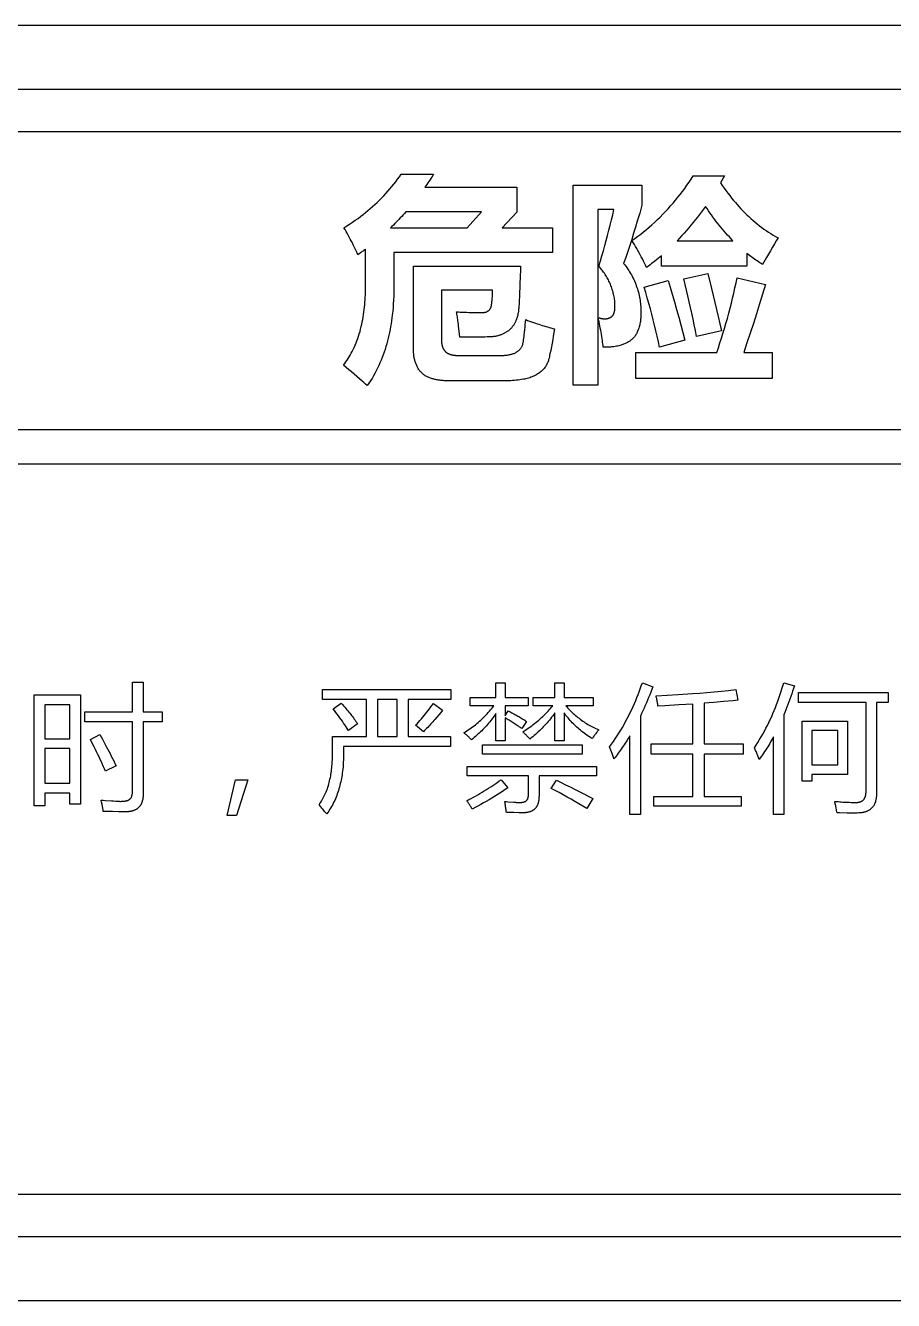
# Model space of a CAD drawing. Header units: millimetres. Extents: x 0 to 100, y -1 to 80.
# Drawn here: x 51.49 to 53.532, y 22.16 to 25.16 of the extents above; entities that cross this region are included whole.
import ezdxf

# ---------------------------------------------------------------- set-up
doc = ezdxf.new("R2010")
doc.units = ezdxf.units.MM
doc.layers.add('4403-06244_0', color=7, linetype='Continuous')

msp = doc.modelspace()

# ---------------------------------------------------------------- linework, layer by layer
at = {"layer": '4403-06244_0', "color": 7, "linetype": 'Continuous'}
for p, q in [((55.85, 25.1596), (47.05, 25.1596)), ((47.3429, 25.0095), (55.557, 25.0095)), ((55.6, 24.9095), (47.3429, 24.9095)), ((52.3735, 24.8097), (52.4497, 24.8097)), ((52.778, 24.7841), (52.9402, 24.7841)), ((52.778, 24.3132), (52.778, 24.7841)), ((52.9402, 24.7841), (52.9402, 24.7365)), ((53.0609, 24.8057), (53.1341, 24.8057)), ((53.1341, 24.8057), (53.1251, 24.7891)), ((52.4296, 24.7791), (52.646, 24.7791)), ((52.646, 24.7791), (52.646, 24.7205)), ((52.5629, 24.721), (52.3843, 24.721)), ((52.5288, 24.6834), (52.5629, 24.721)), ((52.646, 24.7205), (52.6115, 24.6834)), ((52.8741, 24.7265), (52.8365, 24.7265)), ((52.8365, 24.7265), (52.8365, 24.3132)), ((52.3485, 24.6834), (52.5288, 24.6834)), ((52.6115, 24.6834), (52.7297, 24.6834)), ((52.7297, 24.6834), (52.7297, 24.6253)), ((52.2898, 24.5487), (52.2898, 24.6333)), ((53.0234, 24.6533), (53.1541, 24.6533)), ((52.7297, 24.6253), (52.3565, 24.6253)), ((52.3565, 24.6253), (52.3565, 24.5492)), ((52.9858, 24.5932), (52.9858, 24.6178)), ((53.1872, 24.6233), (53.1872, 24.5932)), ((53.233, 24.6135), (53.2237, 24.5973)), ((52.4026, 24.5937), (52.6545, 24.5937)), ((52.4026, 24.3949), (52.4026, 24.5937)), ((52.6538, 24.571), (52.6518, 24.5256)), ((53.1872, 24.5932), (52.9858, 24.5932)), ((53.0384, 24.5637), (53.0951, 24.5762)), ((53.0951, 24.5762), (53.104, 24.5404)), ((52.9453, 24.5442), (53.0019, 24.5597)), ((53.104, 24.5404), (53.1119, 24.5075)), ((53.1641, 24.5662), (53.2307, 24.5501)), ((52.5885, 24.5371), (52.4682, 24.5371)), ((52.4682, 24.5371), (52.4682, 24.4204)), ((52.6518, 24.5256), (52.6511, 24.5086)), ((52.837, 24.472), (52.838, 24.4718)), ((53.0314, 24.4555), (53.0409, 24.4194)), ((53.1271, 24.4415), (53.0685, 24.428)), ((52.9257, 24.3904), (53.1161, 24.3904)), ((52.9257, 24.3292), (52.9257, 24.3904)), ((53.0409, 24.4194), (52.9818, 24.4024)), ((53.1797, 24.3904), (53.2463, 24.3904)), ((53.2463, 24.3904), (53.2463, 24.3292)), ((52.5053, 24.3833), (52.6085, 24.3833)), ((52.623, 24.3237), (52.4827, 24.3237)), ((52.8365, 24.3132), (52.778, 24.3132)), ((53.2463, 24.3292), (52.9257, 24.3292)), ((55.6, 24.2079), (49.8861, 24.2079)), ((49.8861, 24.1279), (55.6, 24.1279)), ((51.7413, 23.6142), (51.7665, 23.6142)), ((51.7413, 23.5445), (51.7413, 23.6142)), ((51.7665, 23.6142), (51.7665, 23.5445)), ((52.5965, 23.6133), (52.6179, 23.6133)), ((52.5965, 23.5782), (52.5965, 23.6133)), ((52.6179, 23.6133), (52.6179, 23.5782)), ((52.7355, 23.6133), (52.7569, 23.6133)), ((52.7355, 23.5782), (52.7355, 23.6133)), ((52.7569, 23.6133), (52.7569, 23.5782)), ((52.9411, 23.6126), (52.966, 23.6035)), ((53.2737, 23.6133), (53.299, 23.6057)), ((51.5103, 23.5843), (51.6191, 23.5843)), ((51.5103, 23.3236), (51.5103, 23.5843)), ((51.6191, 23.5843), (51.6191, 23.3274)), ((52.1885, 23.5972), (52.4904, 23.5972)), ((52.1885, 23.5738), (52.1885, 23.5972)), ((52.4904, 23.5972), (52.4904, 23.5738)), ((53.1611, 23.5969), (53.1658, 23.572)), ((53.3084, 23.5902), (53.5199, 23.5902)), ((53.3084, 23.5669), (53.3084, 23.5902)), ((53.5199, 23.5902), (53.5199, 23.5669)), ((51.5942, 23.5609), (51.5352, 23.5609)), ((51.5352, 23.5609), (51.5352, 23.4812)), ((51.5942, 23.4812), (51.5942, 23.5609)), ((52.2919, 23.5738), (52.1885, 23.5738)), ((52.2134, 23.5518), (52.2323, 23.565)), ((52.2919, 23.4869), (52.2919, 23.5738)), ((52.3644, 23.5738), (52.3177, 23.5738)), ((52.3177, 23.5738), (52.3177, 23.4869)), ((52.3644, 23.4869), (52.3644, 23.5738)), ((52.4904, 23.5738), (52.3902, 23.5738)), ((52.3902, 23.5738), (52.3902, 23.4869)), ((52.4498, 23.5644), (52.4712, 23.5487)), ((52.5357, 23.5782), (52.5965, 23.5782)), ((52.5357, 23.5587), (52.5357, 23.5782)), ((52.5917, 23.5587), (52.5357, 23.5587)), ((52.6179, 23.5782), (52.6724, 23.5782)), ((52.6724, 23.5587), (52.6179, 23.5587)), ((52.6179, 23.5587), (52.6179, 23.5354)), ((52.6724, 23.5782), (52.6724, 23.5587)), ((52.6844, 23.5782), (52.7355, 23.5782)), ((52.6844, 23.5587), (52.6844, 23.5782)), ((52.7304, 23.5587), (52.6844, 23.5587)), ((52.7569, 23.5782), (52.8256, 23.5782)), ((52.8256, 23.5587), (52.761, 23.5587)), ((52.8256, 23.5782), (52.8256, 23.5587)), ((53.0599, 23.563), (53.0271, 23.5609)), ((53.0599, 23.4692), (53.0599, 23.563)), ((53.1091, 23.5668), (53.0864, 23.565)), ((53.0864, 23.565), (53.0864, 23.4692)), ((53.1318, 23.5687), (53.1091, 23.5668)), ((53.1545, 23.5708), (53.1318, 23.5687)), ((53.1658, 23.572), (53.1545, 23.5708)), ((53.4675, 23.5669), (53.3084, 23.5669)), ((53.4675, 23.3577), (53.4675, 23.5669)), ((53.5199, 23.5669), (53.4921, 23.5669)), ((53.4921, 23.5669), (53.4921, 23.3536)), ((51.6294, 23.5445), (51.7413, 23.5445)), ((51.6294, 23.5212), (51.6294, 23.5445)), ((51.7413, 23.5212), (51.6294, 23.5212)), ((51.7413, 23.3567), (51.7413, 23.5212)), ((51.7665, 23.5445), (51.8113, 23.5445)), ((51.8113, 23.5212), (51.7665, 23.5212)), ((51.7665, 23.5212), (51.7665, 23.3517)), ((51.8113, 23.5445), (51.8113, 23.5212)), ((52.4667, 23.5432), (52.4575, 23.5324)), ((52.4712, 23.5487), (52.4667, 23.5432)), ((52.5965, 23.4765), (52.5965, 23.5404)), ((52.6179, 23.5354), (52.6255, 23.5471)), ((52.6179, 23.5304), (52.6179, 23.4765)), ((52.6687, 23.5218), (52.6573, 23.5052)), ((52.7355, 23.4768), (52.7355, 23.542)), ((52.7569, 23.542), (52.7569, 23.4768)), ((52.9364, 23.5345), (52.9364, 23.3035)), ((53.2737, 23.5373), (53.2737, 23.3035)), ((53.3173, 23.5228), (53.4241, 23.5228)), ((53.3173, 23.3813), (53.3173, 23.5228)), ((53.4241, 23.5228), (53.4241, 23.3974)), ((51.6423, 23.4796), (51.6647, 23.491)), ((51.6647, 23.491), (51.6707, 23.4801)), ((52.2711, 23.5165), (52.2496, 23.5007)), ((52.4258, 23.4979), (52.4075, 23.513)), ((53.4014, 23.5004), (53.3399, 23.5004)), ((53.3399, 23.5004), (53.3399, 23.4198)), ((53.4014, 23.4198), (53.4014, 23.5004)), ((51.5352, 23.4812), (51.5942, 23.4812)), ((51.6707, 23.4801), (51.6796, 23.4634)), ((52.2118, 23.4869), (52.2919, 23.4869)), ((52.2118, 23.4434), (52.2118, 23.4869)), ((52.4898, 23.4635), (52.238, 23.4635)), ((52.238, 23.4635), (52.238, 23.4478)), ((52.3177, 23.4869), (52.3644, 23.4869)), ((52.3902, 23.4869), (52.4898, 23.4869)), ((52.4898, 23.4869), (52.4898, 23.4635)), ((52.5646, 23.4667), (52.7991, 23.4667)), ((52.5646, 23.4447), (52.5646, 23.4667)), ((52.6179, 23.4765), (52.5965, 23.4765)), ((52.7569, 23.4768), (52.7355, 23.4768)), ((52.7991, 23.4667), (52.7991, 23.4447)), ((52.9115, 23.3035), (52.9115, 23.4882)), ((52.9622, 23.4692), (53.0599, 23.4692)), ((52.9622, 23.4453), (52.9622, 23.4692)), ((53.0864, 23.4692), (53.1787, 23.4692)), ((53.1787, 23.4692), (53.1787, 23.4453)), ((53.2495, 23.3035), (53.2495, 23.4862)), ((51.5942, 23.4585), (51.5352, 23.4585)), ((51.5352, 23.4585), (51.5352, 23.3769)), ((51.5942, 23.3769), (51.5942, 23.4585)), ((52.7991, 23.4447), (52.5646, 23.4447)), ((53.0599, 23.4453), (52.9622, 23.4453)), ((53.0599, 23.3457), (53.0599, 23.4453)), ((53.1787, 23.4453), (53.0864, 23.4453)), ((53.0864, 23.4453), (53.0864, 23.3457)), ((51.6865, 23.4095), (51.6777, 23.405)), ((52.5287, 23.416), (52.8332, 23.416)), ((52.5287, 23.3939), (52.5287, 23.416)), ((52.8332, 23.416), (52.8332, 23.3939)), ((53.3399, 23.4198), (53.4014, 23.4198)), ((51.5352, 23.3769), (51.5942, 23.3769)), ((51.9641, 23.3009), (51.9835, 23.385)), ((51.9835, 23.385), (52.0128, 23.385)), ((52.0128, 23.385), (51.9862, 23.3009)), ((52.6731, 23.3939), (52.5287, 23.3939)), ((52.6085, 23.3848), (52.6245, 23.3659)), ((52.6731, 23.3495), (52.6731, 23.3939)), ((52.8332, 23.3939), (52.698, 23.3939)), ((52.698, 23.3939), (52.698, 23.3463)), ((52.7266, 23.3646), (52.7389, 23.3838)), ((53.3399, 23.3813), (53.3173, 23.3813)), ((53.4241, 23.3974), (53.3399, 23.3974)), ((53.3399, 23.3974), (53.3399, 23.3813)), ((51.5942, 23.3536), (51.5352, 23.3536)), ((51.5352, 23.3536), (51.5352, 23.3236)), ((51.5942, 23.3274), (51.5942, 23.3536)), ((52.8243, 23.3406), (52.8102, 23.3174)), ((52.9679, 23.3457), (53.0599, 23.3457)), ((52.9679, 23.3224), (52.9679, 23.3457)), ((53.0864, 23.3457), (53.174, 23.3457)), ((53.174, 23.3457), (53.174, 23.3224)), ((51.5352, 23.3236), (51.5103, 23.3236)), ((51.6191, 23.3274), (51.5942, 23.3274)), ((51.6943, 23.3099), (51.6726, 23.3104)), ((51.697, 23.335), (51.7025, 23.3346)), ((52.6386, 23.3321), (52.6428, 23.3318)), ((53.174, 23.3224), (52.9679, 23.3224)), ((53.3952, 23.3286), (53.3941, 23.334)), ((53.3963, 23.3232), (53.3952, 23.3286)), ((51.7087, 23.3096), (51.6943, 23.3099)), ((51.7211, 23.3095), (51.7087, 23.3096)), ((51.7262, 23.3094), (51.7211, 23.3095)), ((51.9862, 23.3009), (51.9641, 23.3009)), ((52.6503, 23.3073), (52.6386, 23.3075)), ((52.9364, 23.3035), (52.9115, 23.3035)), ((53.2737, 23.3035), (53.2495, 23.3035)), ((53.4347, 23.3065), (53.4228, 23.3066)), ((53.4435, 23.3066), (53.4347, 23.3065)), ((53.4464, 23.3066), (53.4435, 23.3066)), ((47.3429, 22.4095), (55.557, 22.4095)), ((55.557, 22.3095), (47.3429, 22.3095)), ((47.05, 22.1596), (55.85, 22.1596))]:
    msp.add_line(p, q, dxfattribs=at)
for points in [[(52.2388, 24.6839), (52.2456, 24.6881), (52.2523, 24.6924), (52.2589, 24.6967), (52.2655, 24.7012), (52.272, 24.7058), (52.2784, 24.7106), (52.2841, 24.715), (52.2898, 24.7195), (52.2954, 24.7241), (52.301, 24.7288), (52.3065, 24.7336), (52.3118, 24.7385), (52.3171, 24.7435), (52.3224, 24.7485), (52.3275, 24.7537), (52.3325, 24.7589), (52.3375, 24.7643), (52.3424, 24.7697), (52.3471, 24.7752), (52.3518, 24.7807), (52.3563, 24.7864), (52.3608, 24.7921), (52.3652, 24.7979), (52.3694, 24.8038), (52.3735, 24.8097)], [(52.4497, 24.8097), (52.4454, 24.8028), (52.4432, 24.7994), (52.4409, 24.796), (52.4387, 24.7926), (52.4365, 24.7892), (52.4342, 24.7858), (52.4319, 24.7824), (52.4296, 24.7791)], [(52.9167, 24.6539), (52.9236, 24.6587), (52.9305, 24.6637), (52.9373, 24.6689), (52.944, 24.6741), (52.9506, 24.6795), (52.9571, 24.685), (52.9637, 24.6908), (52.9703, 24.6968), (52.9768, 24.7028), (52.9831, 24.709), (52.9894, 24.7153), (52.9955, 24.7217), (53.0016, 24.7283), (53.0075, 24.7349), (53.0133, 24.7416), (53.0191, 24.7484), (53.0247, 24.7553), (53.0302, 24.7622), (53.0356, 24.7693), (53.0409, 24.7764), (53.0461, 24.7837), (53.0511, 24.7909), (53.0561, 24.7983), (53.0609, 24.8057)], [(53.1251, 24.7891), (53.1292, 24.7831), (53.1334, 24.7771), (53.1377, 24.7711), (53.1421, 24.7652), (53.1466, 24.7594), (53.1512, 24.7537), (53.1559, 24.748), (53.1601, 24.743), (53.1644, 24.7381), (53.1688, 24.7332), (53.1732, 24.7284), (53.1778, 24.7237), (53.1824, 24.719), (53.1871, 24.7144), (53.1918, 24.7099), (53.1967, 24.7054), (53.2016, 24.7011), (53.2066, 24.6968), (53.2116, 24.6926), (53.2168, 24.6886), (53.222, 24.6846), (53.2272, 24.6807), (53.2326, 24.677), (53.238, 24.6733), (53.2435, 24.6698), (53.249, 24.6664), (53.2546, 24.6631), (53.2603, 24.6599)], [(52.3843, 24.721), (52.3812, 24.7174), (52.378, 24.7139), (52.3748, 24.7104), (52.3716, 24.707), (52.3684, 24.7035), (52.3651, 24.7001), (52.3619, 24.6967), (52.3585, 24.6934), (52.3552, 24.69), (52.3519, 24.6867), (52.3485, 24.6834)], [(52.8386, 24.5937), (52.8423, 24.6057), (52.8459, 24.6176), (52.8494, 24.6296), (52.8528, 24.6417), (52.8561, 24.6537), (52.8594, 24.6658), (52.8625, 24.6779), (52.8655, 24.69), (52.8685, 24.7022), (52.8713, 24.7143), (52.8741, 24.7265)], [(52.9402, 24.7365), (52.9348, 24.7179), (52.9292, 24.6994), (52.9249, 24.685), (52.9205, 24.6707), (52.916, 24.6563), (52.9114, 24.642), (52.9067, 24.6278), (52.902, 24.6135), (52.8971, 24.5993)], [(53.09, 24.734), (53.0852, 24.7276), (53.0804, 24.7211), (53.0754, 24.7148), (53.0705, 24.7084), (53.0655, 24.7021), (53.0604, 24.6959), (53.0553, 24.6896), (53.0501, 24.6835), (53.0449, 24.6773), (53.0396, 24.6713), (53.0342, 24.6652), (53.0288, 24.6593), (53.0234, 24.6533)], [(53.1541, 24.6533), (53.1499, 24.6577), (53.1458, 24.6621), (53.1417, 24.6666), (53.1376, 24.6711), (53.1336, 24.6757), (53.1297, 24.6803), (53.1258, 24.685), (53.1219, 24.6897), (53.1181, 24.6945), (53.1144, 24.6993), (53.1107, 24.7041), (53.1071, 24.709), (53.1036, 24.7139), (53.1001, 24.7189), (53.0967, 24.7239), (53.0933, 24.729), (53.09, 24.734)], [(52.2718, 24.6203), (52.2697, 24.625), (52.2676, 24.6297), (52.2654, 24.6343), (52.2632, 24.6389), (52.261, 24.6435), (52.2587, 24.6481), (52.2563, 24.6527), (52.2539, 24.6572), (52.2515, 24.6617), (52.249, 24.6662), (52.2465, 24.6707), (52.244, 24.6751), (52.2414, 24.6795), (52.2388, 24.6839)], [(52.2898, 24.6333), (52.2878, 24.6318), (52.2859, 24.6304), (52.2839, 24.6289), (52.2819, 24.6275), (52.2799, 24.626), (52.2779, 24.6246)], [(52.9512, 24.5902), (52.9488, 24.5953), (52.9464, 24.6003), (52.9439, 24.6052), (52.9413, 24.6102), (52.9387, 24.6151), (52.9361, 24.62), (52.9334, 24.6249), (52.9307, 24.6298), (52.928, 24.6347), (52.9252, 24.6395), (52.9224, 24.6443), (52.9196, 24.6491), (52.9167, 24.6539)], [(53.2603, 24.6599), (53.256, 24.6529), (53.2518, 24.6459), (53.2471, 24.6378), (53.2423, 24.6297), (53.233, 24.6135)], [(52.2779, 24.6246), (52.2738, 24.6217), (52.2718, 24.6203)], [(52.9858, 24.6178), (52.982, 24.6146), (52.9782, 24.6115), (52.9744, 24.6084), (52.9706, 24.6053), (52.9668, 24.6022), (52.9629, 24.5992), (52.9591, 24.5962), (52.9552, 24.5932), (52.9512, 24.5902)], [(53.2237, 24.5973), (53.2206, 24.5993), (53.2174, 24.6013), (53.2143, 24.6034), (53.2112, 24.6055), (53.2082, 24.6076), (53.2051, 24.6098), (53.2021, 24.612), (53.1991, 24.6142), (53.1961, 24.6164), (53.1931, 24.6187), (53.1901, 24.621), (53.1872, 24.6233)], [(52.6545, 24.5937), (52.6542, 24.5824), (52.6538, 24.571)], [(52.8766, 24.5006), (52.8766, 24.5035), (52.8764, 24.5065), (52.8762, 24.5094), (52.876, 24.5124), (52.8756, 24.5154), (52.8752, 24.5183), (52.8747, 24.5213), (52.8742, 24.5242), (52.8735, 24.5271), (52.8728, 24.5301), (52.8721, 24.533), (52.8712, 24.5359), (52.8704, 24.5387), (52.8694, 24.5416), (52.8684, 24.5444), (52.8673, 24.5473), (52.8662, 24.55), (52.865, 24.5528), (52.8637, 24.5556), (52.8624, 24.5583), (52.8611, 24.561), (52.8597, 24.5636), (52.8582, 24.5662), (52.8567, 24.5688), (52.8552, 24.5714), (52.8535, 24.574), (52.8518, 24.5766), (52.85, 24.5791), (52.8482, 24.5817), (52.8464, 24.5841), (52.8445, 24.5866), (52.8425, 24.589), (52.8406, 24.5914), (52.8386, 24.5937)], [(52.8971, 24.5993), (52.8996, 24.5962), (52.9021, 24.5931), (52.9044, 24.5899), (52.9067, 24.5866), (52.909, 24.5832), (52.9111, 24.5799), (52.9132, 24.5764), (52.9152, 24.5729), (52.9171, 24.5694), (52.9189, 24.5658), (52.9207, 24.5622), (52.9224, 24.5585), (52.924, 24.5548), (52.9255, 24.551), (52.9269, 24.5473), (52.9283, 24.5435), (52.9295, 24.5396), (52.9307, 24.5358), (52.9318, 24.5319), (52.9328, 24.528), (52.9337, 24.5241), (52.9345, 24.5202), (52.9352, 24.5163), (52.9357, 24.5127), (52.9362, 24.5091), (52.9366, 24.5056), (52.937, 24.502), (52.9373, 24.4984), (52.9375, 24.4948), (52.9376, 24.4912), (52.9377, 24.4876), (52.9377, 24.4841)], [(52.2378, 24.3603), (52.2407, 24.3641), (52.2435, 24.368), (52.2462, 24.372), (52.2488, 24.376), (52.2514, 24.38), (52.2538, 24.3842), (52.2561, 24.3884), (52.2584, 24.3926), (52.2605, 24.3969), (52.263, 24.4021), (52.2653, 24.4073), (52.2675, 24.4126), (52.2696, 24.418), (52.2715, 24.4234), (52.2734, 24.4288), (52.2751, 24.4343), (52.2767, 24.4398), (52.2782, 24.4454), (52.2796, 24.451), (52.2809, 24.4567), (52.2821, 24.4623), (52.2832, 24.468), (52.2842, 24.4737), (52.2851, 24.4795), (52.2859, 24.4852), (52.2866, 24.491), (52.2873, 24.4967), (52.2878, 24.5025), (52.2883, 24.5083), (52.2887, 24.5141), (52.2891, 24.5199), (52.2894, 24.5257), (52.2896, 24.5314), (52.2897, 24.5372), (52.2898, 24.543), (52.2898, 24.5487)], [(52.3565, 24.5492), (52.3565, 24.5403), (52.3563, 24.5314), (52.356, 24.5226), (52.3556, 24.5137), (52.3551, 24.5048), (52.3544, 24.496), (52.3536, 24.4871), (52.3526, 24.4782), (52.3517, 24.4714), (52.3508, 24.4647), (52.3498, 24.4579), (52.3486, 24.4511), (52.3474, 24.4443), (52.346, 24.4376), (52.3445, 24.4308), (52.343, 24.4241), (52.3413, 24.4174), (52.3395, 24.4108), (52.3376, 24.4042), (52.3356, 24.3976), (52.3335, 24.3911), (52.3312, 24.3846), (52.3288, 24.3781), (52.3263, 24.3718), (52.3237, 24.3655), (52.3209, 24.3592), (52.318, 24.353), (52.315, 24.3469), (52.3118, 24.3409), (52.3085, 24.335), (52.305, 24.3292), (52.3015, 24.3234), (52.2977, 24.3178), (52.2938, 24.3122)], [(52.9818, 24.4024), (52.9789, 24.4154), (52.976, 24.4284), (52.9729, 24.4413), (52.9698, 24.4543), (52.9666, 24.4672), (52.9633, 24.4801), (52.9599, 24.493), (52.9564, 24.5058), (52.9528, 24.5186), (52.9491, 24.5314), (52.9453, 24.5442)], [(53.0019, 24.5597), (53.0067, 24.5436), (53.0114, 24.5274), (53.0166, 24.5095), (53.0216, 24.4915), (53.0266, 24.4735), (53.0314, 24.4555)], [(53.0685, 24.428), (53.0659, 24.4416), (53.0632, 24.4553), (53.0604, 24.4689), (53.0576, 24.4825), (53.0546, 24.4961), (53.0516, 24.5097), (53.0484, 24.5232), (53.0452, 24.5368), (53.0418, 24.5503), (53.0384, 24.5637)], [(53.1161, 24.3904), (53.1199, 24.4015), (53.1236, 24.4127), (53.1272, 24.4239), (53.1307, 24.4352), (53.1343, 24.4469), (53.1378, 24.4587), (53.1412, 24.4705), (53.1444, 24.4824), (53.1476, 24.4943), (53.1506, 24.5062), (53.1536, 24.5182), (53.1564, 24.5301), (53.1591, 24.5421), (53.1617, 24.5542), (53.1641, 24.5662)], [(53.2307, 24.5501), (53.2238, 24.5272), (53.2167, 24.5043), (53.2096, 24.4814), (53.2023, 24.4586), (53.1949, 24.4358), (53.1873, 24.4131), (53.1797, 24.3904)], [(52.5644, 24.4841), (52.5652, 24.4841), (52.5661, 24.4841), (52.567, 24.4842), (52.5679, 24.4842), (52.5688, 24.4844), (52.5697, 24.4845), (52.5706, 24.4847), (52.5715, 24.4849), (52.5723, 24.4851), (52.5732, 24.4854), (52.574, 24.4857), (52.5749, 24.486), (52.5756, 24.4864), (52.5763, 24.4867), (52.577, 24.4871), (52.5777, 24.4876), (52.5784, 24.488), (52.579, 24.4885), (52.5797, 24.489), (52.5803, 24.4896), (52.5808, 24.4901), (52.5814, 24.4907), (52.5819, 24.4913), (52.5824, 24.4919), (52.5829, 24.4926), (52.5833, 24.4933), (52.5837, 24.494), (52.5841, 24.4948), (52.5844, 24.4955), (52.5847, 24.4963), (52.585, 24.4971), (52.5853, 24.4979), (52.5855, 24.4987), (52.5857, 24.4995), (52.5859, 24.5003), (52.5861, 24.5012), (52.5862, 24.502), (52.5864, 24.5029), (52.5865, 24.5037), (52.5866, 24.5046), (52.5867, 24.5055), (52.5868, 24.5063), (52.5869, 24.5072), (52.5872, 24.51), (52.5875, 24.5127), (52.5877, 24.5155), (52.5879, 24.5182), (52.5881, 24.5209), (52.5882, 24.5236), (52.5883, 24.5263), (52.5884, 24.529), (52.5884, 24.5317), (52.5885, 24.5344), (52.5885, 24.5371)], [(52.5037, 24.486), (52.5082, 24.4857), (52.5126, 24.4854), (52.517, 24.4852), (52.5223, 24.4849), (52.5275, 24.4847), (52.5328, 24.4845), (52.5381, 24.4844), (52.5433, 24.4842), (52.5486, 24.4842), (52.5538, 24.4841), (52.5591, 24.4841), (52.5644, 24.4841)], [(52.5074, 24.4619), (52.507, 24.4649), (52.5067, 24.4679), (52.5062, 24.471), (52.5058, 24.474), (52.5053, 24.477), (52.5048, 24.48), (52.5043, 24.483), (52.5037, 24.486)], [(52.6511, 24.5086), (52.651, 24.5058), (52.6509, 24.5031), (52.6507, 24.5003), (52.6505, 24.4975), (52.6503, 24.4948), (52.65, 24.492), (52.6497, 24.4893), (52.6493, 24.4866), (52.6489, 24.4838), (52.6484, 24.4811), (52.6478, 24.4784), (52.6472, 24.4758)], [(52.8427, 24.4707), (52.8436, 24.4705), (52.8446, 24.4703), (52.8455, 24.4702), (52.8465, 24.47), (52.8474, 24.4698), (52.8484, 24.4697), (52.8493, 24.4696), (52.8503, 24.4695), (52.8512, 24.4694), (52.8522, 24.4694), (52.8532, 24.4694), (52.8541, 24.4694), (52.8551, 24.4694), (52.8561, 24.4695), (52.8569, 24.4696), (52.8577, 24.4698), (52.8585, 24.4699), (52.8593, 24.4701), (52.8601, 24.4703), (52.8609, 24.4705), (52.8617, 24.4708), (52.8625, 24.4711), (52.8632, 24.4714), (52.864, 24.4717), (52.8647, 24.4721), (52.8655, 24.4724), (52.8662, 24.4728), (52.8669, 24.4733), (52.8675, 24.4737), (52.8682, 24.4742), (52.8688, 24.4747), (52.8694, 24.4752), (52.87, 24.4757), (52.8706, 24.4763), (52.8711, 24.4769), (52.8716, 24.4775), (52.8721, 24.4781), (52.8725, 24.4788), (52.873, 24.4795), (52.8733, 24.4802), (52.8737, 24.4809), (52.874, 24.4816), (52.8743, 24.4824), (52.8746, 24.4831), (52.8749, 24.4839), (52.8751, 24.4847), (52.8753, 24.4855), (52.8755, 24.4863), (52.8757, 24.4871), (52.8758, 24.4879), (52.876, 24.4888), (52.8761, 24.4896), (52.8762, 24.4904), (52.8763, 24.4913), (52.8764, 24.4921), (52.8764, 24.493), (52.8765, 24.4938), (52.8765, 24.4947), (52.8765, 24.4955), (52.8766, 24.4964), (52.8766, 24.4972), (52.8766, 24.4981), (52.8766, 24.4989), (52.8766, 24.5006)], [(52.9377, 24.4841), (52.9377, 24.4814), (52.9377, 24.4788), (52.9376, 24.4762), (52.9374, 24.4735), (52.9372, 24.4709), (52.937, 24.4683), (52.9367, 24.4657), (52.9364, 24.4631), (52.936, 24.4605), (52.9355, 24.4579), (52.9349, 24.4553), (52.9343, 24.4527), (52.9336, 24.4502), (52.9328, 24.4476), (52.9322, 24.4456), (52.9314, 24.4436), (52.9307, 24.4417), (52.9298, 24.4397), (52.9289, 24.4378), (52.928, 24.4359), (52.927, 24.4341), (52.9259, 24.4322), (52.9247, 24.4305), (52.9236, 24.4287), (52.9223, 24.4271), (52.921, 24.4255), (52.9196, 24.4239), (52.9182, 24.4224), (52.9166, 24.421), (52.9151, 24.4196), (52.9134, 24.4183), (52.9118, 24.4171), (52.91, 24.416), (52.9083, 24.4149), (52.9064, 24.4138), (52.9046, 24.4128), (52.9027, 24.4119), (52.9008, 24.411), (52.8988, 24.4102), (52.8969, 24.4094), (52.8949, 24.4087), (52.8929, 24.408), (52.8909, 24.4074), (52.8881, 24.4066), (52.8854, 24.4059), (52.8826, 24.4053), (52.8799, 24.4048), (52.8771, 24.4043), (52.8743, 24.4039), (52.8715, 24.4035), (52.8687, 24.4032), (52.8659, 24.403), (52.8631, 24.4028), (52.8603, 24.4026), (52.8575, 24.4025), (52.8547, 24.4025), (52.8519, 24.4024), (52.8491, 24.4024)], [(53.1119, 24.5075), (53.1197, 24.4745), (53.1234, 24.458), (53.1271, 24.4415)], [(52.5084, 24.4528), (52.5081, 24.4558), (52.5074, 24.4619)], [(52.5113, 24.4264), (52.5105, 24.4332), (52.5084, 24.4528)], [(52.6472, 24.4758), (52.6468, 24.4742), (52.6463, 24.4727), (52.6458, 24.4712), (52.6453, 24.4697), (52.6448, 24.4682), (52.6442, 24.4667), (52.6436, 24.4653), (52.643, 24.4638), (52.6423, 24.4623), (52.6416, 24.4609), (52.6409, 24.4595), (52.6401, 24.4581), (52.6393, 24.4567), (52.6385, 24.4554), (52.6376, 24.454), (52.6367, 24.4527), (52.6358, 24.4514), (52.6348, 24.4502), (52.6338, 24.449), (52.6328, 24.4478), (52.6317, 24.4466), (52.6306, 24.4455), (52.6295, 24.4444), (52.6283, 24.4433), (52.6271, 24.4423), (52.6258, 24.4413), (52.6246, 24.4404), (52.6233, 24.4394), (52.6219, 24.4386), (52.6206, 24.4377), (52.6192, 24.4369), (52.6178, 24.4361), (52.6164, 24.4354), (52.615, 24.4346), (52.6136, 24.434), (52.6121, 24.4333), (52.6106, 24.4327), (52.6092, 24.4321), (52.6077, 24.4316), (52.6062, 24.431), (52.6047, 24.4306), (52.6032, 24.4301)], [(52.6085, 24.3833), (52.6103, 24.3834), (52.6121, 24.3834), (52.614, 24.3834), (52.6158, 24.3835), (52.6177, 24.3836), (52.6195, 24.3838), (52.6214, 24.384), (52.6232, 24.3842), (52.625, 24.3844), (52.6269, 24.3847), (52.6287, 24.3851), (52.6305, 24.3854), (52.6323, 24.3859), (52.634, 24.3864), (52.6358, 24.3869), (52.6375, 24.3875), (52.6392, 24.3882), (52.6409, 24.3889), (52.6425, 24.3897), (52.6441, 24.3906), (52.6454, 24.3914), (52.6467, 24.3922), (52.648, 24.3931), (52.6492, 24.394), (52.6504, 24.395), (52.6515, 24.396), (52.6526, 24.3971), (52.6536, 24.3982), (52.6546, 24.3994), (52.6554, 24.4005), (52.6561, 24.4015), (52.6568, 24.4026), (52.6575, 24.4038), (52.658, 24.405), (52.6586, 24.4062), (52.659, 24.4074), (52.6595, 24.4087), (52.6598, 24.41), (52.6602, 24.4113), (52.6606, 24.413), (52.6609, 24.4147), (52.6612, 24.4164), (52.6615, 24.4181), (52.6617, 24.4198), (52.6623, 24.4239), (52.6628, 24.428), (52.6633, 24.432), (52.664, 24.438), (52.6646, 24.4439), (52.6651, 24.4498), (52.6656, 24.4557), (52.6666, 24.4676)], [(52.6666, 24.4676), (52.6712, 24.4658), (52.6759, 24.4641), (52.6806, 24.4624), (52.6853, 24.4607), (52.6893, 24.4593), (52.6933, 24.4579), (52.6974, 24.4566), (52.7014, 24.4553), (52.7055, 24.454), (52.7096, 24.4527), (52.7136, 24.4515), (52.7177, 24.4503), (52.7218, 24.4492), (52.726, 24.4481), (52.7301, 24.447), (52.7342, 24.446)], [(52.8491, 24.4024), (52.8487, 24.4064), (52.8482, 24.4104), (52.8477, 24.4144), (52.8472, 24.4184), (52.8465, 24.4233), (52.8457, 24.4282), (52.8449, 24.4331), (52.8441, 24.438), (52.8432, 24.4429), (52.8422, 24.4477), (52.8413, 24.4526), (52.8403, 24.4575), (52.8392, 24.4623), (52.8381, 24.4672), (52.837, 24.472)], [(52.838, 24.4718), (52.8399, 24.4714), (52.8408, 24.4712), (52.8427, 24.4707)], [(52.4682, 24.4204), (52.4682, 24.4195), (52.4682, 24.4185), (52.4682, 24.4175), (52.4683, 24.4165), (52.4684, 24.4155), (52.4685, 24.4144), (52.4686, 24.4134), (52.4687, 24.4124), (52.4689, 24.4114), (52.469, 24.4104), (52.4692, 24.4094), (52.4695, 24.4084), (52.4697, 24.4074), (52.47, 24.4064), (52.4702, 24.4054), (52.4705, 24.4045), (52.4709, 24.4035), (52.4712, 24.4026), (52.4716, 24.4016), (52.472, 24.4007), (52.4724, 24.3998), (52.4729, 24.3989), (52.4734, 24.398), (52.4739, 24.3972), (52.4744, 24.3964), (52.4749, 24.3956), (52.4755, 24.3948), (52.4761, 24.394), (52.4768, 24.3933), (52.4774, 24.3926), (52.4781, 24.392), (52.4789, 24.3913), (52.4796, 24.3907), (52.4804, 24.3901), (52.4812, 24.3896), (52.482, 24.389), (52.4829, 24.3885), (52.4837, 24.3881), (52.4846, 24.3876), (52.4855, 24.3872), (52.4864, 24.3868), (52.4874, 24.3864), (52.4883, 24.3861), (52.4893, 24.3857), (52.4903, 24.3854), (52.4912, 24.3851), (52.4922, 24.3849), (52.4932, 24.3846), (52.4942, 24.3844), (52.4952, 24.3842), (52.4962, 24.3841), (52.4973, 24.3839), (52.4983, 24.3838), (52.4993, 24.3837), (52.5003, 24.3836), (52.5013, 24.3835), (52.5023, 24.3834), (52.5033, 24.3834), (52.5043, 24.3833), (52.5053, 24.3833)], [(52.5756, 24.4267), (52.5713, 24.4266), (52.5627, 24.4264), (52.5541, 24.4263), (52.5455, 24.4262), (52.5369, 24.4262), (52.5284, 24.4262), (52.5198, 24.4263), (52.5113, 24.4264)], [(52.6032, 24.4301), (52.6011, 24.4295), (52.599, 24.429), (52.5969, 24.4286), (52.5948, 24.4282), (52.5927, 24.4279), (52.5906, 24.4276), (52.5885, 24.4274), (52.5864, 24.4272), (52.5842, 24.4271), (52.5821, 24.4269), (52.5799, 24.4268), (52.5778, 24.4268), (52.5756, 24.4267)], [(52.7342, 24.446), (52.7315, 24.429), (52.7301, 24.4205), (52.7286, 24.412), (52.727, 24.4035), (52.7254, 24.3952), (52.7237, 24.387), (52.723, 24.3836), (52.7223, 24.3803), (52.7215, 24.377), (52.7206, 24.3737), (52.72, 24.3714), (52.7192, 24.3692), (52.7184, 24.3669), (52.7175, 24.3648), (52.7165, 24.3626), (52.7154, 24.3606), (52.7142, 24.3585), (52.7129, 24.3566), (52.7115, 24.3547), (52.7101, 24.3528), (52.7084, 24.3509), (52.7067, 24.3491), (52.7048, 24.3473), (52.7029, 24.3456), (52.7009, 24.344), (52.6989, 24.3424), (52.6968, 24.341), (52.6947, 24.3396), (52.6925, 24.3382), (52.6903, 24.337), (52.6875, 24.3356), (52.6847, 24.3343), (52.6819, 24.3331), (52.679, 24.332), (52.6761, 24.3309), (52.6732, 24.33), (52.6702, 24.3292), (52.6672, 24.3284), (52.6642, 24.3277), (52.6612, 24.3271), (52.657, 24.3263), (52.6528, 24.3256), (52.6486, 24.3251), (52.6443, 24.3247), (52.6401, 24.3243), (52.6358, 24.324), (52.6315, 24.3239), (52.6273, 24.3238), (52.623, 24.3237)], [(52.4827, 24.3237), (52.4807, 24.3238), (52.4787, 24.3238), (52.4768, 24.3238), (52.4747, 24.3239), (52.4727, 24.324), (52.4707, 24.3242), (52.4687, 24.3243), (52.4666, 24.3245), (52.4646, 24.3248), (52.4625, 24.325), (52.4605, 24.3253), (52.4585, 24.3256), (52.4565, 24.326), (52.4545, 24.3264), (52.4525, 24.3268), (52.4505, 24.3273), (52.4485, 24.3279), (52.4466, 24.3284), (52.4446, 24.329), (52.4427, 24.3297), (52.4409, 24.3304), (52.439, 24.3311), (52.4372, 24.3319), (52.4354, 24.3328), (52.4337, 24.3337), (52.432, 24.3346), (52.4303, 24.3356), (52.4287, 24.3367), (52.4271, 24.3378), (52.4255, 24.339), (52.424, 24.3402), (52.4226, 24.3415), (52.4212, 24.3429), (52.4199, 24.3443), (52.4186, 24.3458), (52.4173, 24.3473), (52.4162, 24.3489), (52.415, 24.3505), (52.4139, 24.3522), (52.4129, 24.3539), (52.4119, 24.3556), (52.411, 24.3574), (52.4101, 24.3593), (52.4093, 24.3611), (52.4085, 24.363), (52.4078, 24.3649), (52.4071, 24.3669), (52.4065, 24.3688), (52.4059, 24.3708), (52.4054, 24.3728), (52.4049, 24.3748), (52.4044, 24.3768), (52.404, 24.3788), (52.4037, 24.3808), (52.4034, 24.3829), (52.4032, 24.3849), (52.403, 24.3869), (52.4028, 24.3889), (52.4027, 24.3909), (52.4026, 24.3929), (52.4026, 24.3949)], [(52.2938, 24.3122), (52.2899, 24.3157), (52.286, 24.3192), (52.2821, 24.3227), (52.2758, 24.3282), (52.2695, 24.3336), (52.2632, 24.339), (52.2569, 24.3444), (52.2505, 24.3497), (52.2378, 24.3603)], [(52.8639, 23.4623), (52.8685, 23.4686), (52.873, 23.475), (52.8774, 23.4815), (52.8818, 23.4881), (52.886, 23.4947), (52.8901, 23.5014), (52.8941, 23.5082), (52.898, 23.515), (52.9018, 23.5219), (52.9055, 23.5289), (52.9091, 23.5359), (52.9126, 23.5429), (52.916, 23.55), (52.9193, 23.5571), (52.9225, 23.5643), (52.9256, 23.5715), (52.9284, 23.5783), (52.9311, 23.5851), (52.9338, 23.5919), (52.9363, 23.5988), (52.9387, 23.6057), (52.9411, 23.6126)], [(53.2047, 23.4598), (53.2089, 23.4662), (53.213, 23.4726), (53.217, 23.4792), (53.2209, 23.4858), (53.2247, 23.4925), (53.2284, 23.4992), (53.232, 23.506), (53.2355, 23.5129), (53.2389, 23.5198), (53.2422, 23.5267), (53.2454, 23.5337), (53.2485, 23.5408), (53.2515, 23.5479), (53.2543, 23.555), (53.2571, 23.5622), (53.2598, 23.5694), (53.2624, 23.5766), (53.2649, 23.5839), (53.2672, 23.5912), (53.2695, 23.5985), (53.2717, 23.6059), (53.2737, 23.6133)], [(52.966, 23.6035), (52.9635, 23.5971), (52.961, 23.5907), (52.9585, 23.5844), (52.9559, 23.5781), (52.9532, 23.5718), (52.9506, 23.5655), (52.9478, 23.5593), (52.945, 23.553), (52.9422, 23.5468), (52.9393, 23.5406), (52.9364, 23.5345)], [(52.9735, 23.5823), (52.9993, 23.5838), (53.0251, 23.5854), (53.0591, 23.5877)], [(52.9779, 23.5581), (52.9776, 23.5603), (52.9773, 23.5625), (52.9769, 23.5647), (52.9766, 23.5669), (52.9762, 23.5691), (52.9758, 23.5713), (52.9754, 23.5735), (52.9749, 23.5757), (52.9745, 23.5779), (52.974, 23.5801), (52.9735, 23.5823)], [(53.0591, 23.5877), (53.0761, 23.589), (53.0931, 23.5904), (53.1101, 23.5919), (53.1271, 23.5934), (53.1441, 23.5951), (53.1611, 23.5969)], [(53.299, 23.6057), (53.2969, 23.5994), (53.2948, 23.5931), (53.2926, 23.5868), (53.2904, 23.5806), (53.2881, 23.5744), (53.2859, 23.5681), (53.2835, 23.5619), (53.2812, 23.5558), (53.2787, 23.5496), (53.2763, 23.5434), (53.2737, 23.5373)], [(52.2496, 23.5007), (52.2468, 23.5051), (52.244, 23.5095), (52.2411, 23.5138), (52.2381, 23.5181), (52.2352, 23.5224), (52.2322, 23.5267), (52.2291, 23.5309), (52.2261, 23.5352), (52.223, 23.5394), (52.2198, 23.5435), (52.2166, 23.5477), (52.2134, 23.5518)], [(52.2323, 23.565), (52.2352, 23.5618), (52.2381, 23.5586), (52.2409, 23.5554), (52.2437, 23.5522), (52.246, 23.5495), (52.2482, 23.5469), (52.2504, 23.5442), (52.2526, 23.5415), (52.2548, 23.5388), (52.2569, 23.5361), (52.259, 23.5334), (52.2611, 23.5306), (52.2632, 23.5278), (52.2652, 23.525), (52.2672, 23.5222), (52.2692, 23.5194), (52.2711, 23.5165)], [(52.4075, 23.513), (52.411, 23.5168), (52.4144, 23.5206), (52.4178, 23.5244), (52.4211, 23.5283), (52.4244, 23.5322), (52.4277, 23.5361), (52.431, 23.5401), (52.4342, 23.5441), (52.4374, 23.5481), (52.4405, 23.5521), (52.4437, 23.5562), (52.4467, 23.5602), (52.4498, 23.5644)], [(52.5212, 23.4954), (52.5247, 23.4975), (52.5282, 23.4998), (52.5316, 23.502), (52.535, 23.5044), (52.5384, 23.5068), (52.5417, 23.5093), (52.545, 23.5118), (52.5483, 23.5144), (52.5515, 23.517), (52.5547, 23.5197), (52.5578, 23.5224), (52.5609, 23.5252), (52.5639, 23.528), (52.5669, 23.5309), (52.5699, 23.5338), (52.5728, 23.5368), (52.5757, 23.5398), (52.5785, 23.5429), (52.5812, 23.546), (52.5839, 23.5491), (52.5866, 23.5523), (52.5892, 23.5555), (52.5917, 23.5587)], [(52.6595, 23.4979), (52.6631, 23.5001), (52.6667, 23.5024), (52.6703, 23.5048), (52.6738, 23.5072), (52.6773, 23.5096), (52.6807, 23.5121), (52.6841, 23.5147), (52.6875, 23.5173), (52.6909, 23.52), (52.6942, 23.5227), (52.6974, 23.5254), (52.7007, 23.5282), (52.7039, 23.5311), (52.707, 23.534), (52.7101, 23.5369), (52.7131, 23.5399), (52.7161, 23.5429), (52.7191, 23.546), (52.722, 23.5491), (52.7248, 23.5523), (52.7276, 23.5555), (52.7304, 23.5587)], [(52.761, 23.5587), (52.7634, 23.5561), (52.7658, 23.5535), (52.7682, 23.5509), (52.7707, 23.5483), (52.7733, 23.5458), (52.7758, 23.5433), (52.7785, 23.5409), (52.7811, 23.5385), (52.7839, 23.5362), (52.7866, 23.5338), (52.7894, 23.5316), (52.7922, 23.5294), (52.7951, 23.5272), (52.798, 23.5251), (52.8009, 23.523), (52.8039, 23.521), (52.8069, 23.519), (52.8099, 23.5171), (52.813, 23.5152), (52.8161, 23.5134), (52.8192, 23.5117), (52.8223, 23.51), (52.8255, 23.5084), (52.8287, 23.5069), (52.832, 23.5054), (52.8352, 23.504), (52.8385, 23.5026)], [(53.0271, 23.5609), (52.9943, 23.559), (52.9779, 23.5581)], [(52.4575, 23.5324), (52.4528, 23.5269), (52.4504, 23.5242), (52.4481, 23.5214), (52.4457, 23.5187), (52.4433, 23.5161), (52.4409, 23.5134), (52.4384, 23.5107), (52.436, 23.5081), (52.4335, 23.5055), (52.431, 23.5029), (52.4284, 23.5004), (52.4258, 23.4979)], [(52.5965, 23.5404), (52.5942, 23.5371), (52.5919, 23.5339), (52.5895, 23.5306), (52.5871, 23.5274), (52.5846, 23.5242), (52.582, 23.5211), (52.5794, 23.518), (52.5768, 23.515), (52.5741, 23.512), (52.5714, 23.509), (52.5686, 23.5061), (52.5658, 23.5032), (52.563, 23.5003), (52.5601, 23.4975), (52.5571, 23.4947), (52.5542, 23.492), (52.5512, 23.4893), (52.5481, 23.4867), (52.5451, 23.4841), (52.542, 23.4815), (52.5388, 23.479)], [(52.6573, 23.5052), (52.6557, 23.5064), (52.6541, 23.5076), (52.6524, 23.5088), (52.6508, 23.51), (52.6492, 23.5112), (52.6468, 23.5128), (52.6445, 23.5144), (52.6422, 23.516), (52.6398, 23.5175), (52.6374, 23.519), (52.635, 23.5205), (52.6326, 23.522), (52.6302, 23.5234), (52.6278, 23.5248), (52.6253, 23.5262), (52.6229, 23.5276), (52.6204, 23.529), (52.6179, 23.5304)], [(52.6255, 23.5471), (52.6299, 23.5448), (52.6343, 23.5424), (52.6387, 23.5401), (52.6411, 23.5388), (52.6434, 23.5374), (52.6458, 23.5361), (52.6481, 23.5348), (52.6505, 23.5334), (52.6528, 23.5321), (52.6551, 23.5307), (52.6574, 23.5293), (52.6597, 23.5278), (52.662, 23.5264), (52.6642, 23.5249), (52.6664, 23.5234), (52.6687, 23.5218)], [(52.7355, 23.542), (52.7329, 23.5386), (52.7304, 23.5352), (52.7277, 23.5318), (52.7251, 23.5285), (52.7223, 23.5252), (52.7196, 23.5219), (52.7168, 23.5187), (52.7139, 23.5155), (52.711, 23.5124), (52.708, 23.5093), (52.7051, 23.5062), (52.702, 23.5032), (52.699, 23.5002), (52.6959, 23.4973), (52.6927, 23.4944), (52.6895, 23.4916), (52.6863, 23.4887), (52.6831, 23.486), (52.6798, 23.4832), (52.6765, 23.4806)], [(52.8231, 23.4818), (52.8199, 23.4837), (52.8167, 23.4857), (52.8136, 23.4878), (52.8105, 23.4899), (52.8074, 23.492), (52.8044, 23.4942), (52.8014, 23.4965), (52.7984, 23.4988), (52.7955, 23.5012), (52.7926, 23.5036), (52.7898, 23.5061), (52.787, 23.5086), (52.7842, 23.5112), (52.7815, 23.5138), (52.7789, 23.5164), (52.7762, 23.5191), (52.7736, 23.5218), (52.7711, 23.5246), (52.7686, 23.5274), (52.7662, 23.5303), (52.7638, 23.5331), (52.7614, 23.5361), (52.7592, 23.539), (52.7569, 23.542)], [(52.5388, 23.479), (52.5377, 23.4802), (52.5366, 23.4813), (52.5355, 23.4825), (52.5344, 23.4836), (52.5332, 23.4847), (52.5321, 23.4859), (52.5309, 23.487), (52.5297, 23.488), (52.5285, 23.4891), (52.5273, 23.4902), (52.5261, 23.4912), (52.5249, 23.4923), (52.5237, 23.4933), (52.5224, 23.4943), (52.5212, 23.4954)], [(52.6765, 23.4806), (52.6752, 23.4821), (52.6738, 23.4836), (52.6724, 23.4851), (52.671, 23.4865), (52.6696, 23.488), (52.6682, 23.4894), (52.6668, 23.4909), (52.6654, 23.4923), (52.6639, 23.4937), (52.6625, 23.4951), (52.661, 23.4965), (52.6595, 23.4979)], [(52.8385, 23.5026), (52.8371, 23.5009), (52.8358, 23.4992), (52.8345, 23.4975), (52.8332, 23.4958), (52.8319, 23.4941), (52.8306, 23.4924), (52.8293, 23.4906), (52.828, 23.4889), (52.8268, 23.4871), (52.8255, 23.4854), (52.8243, 23.4836), (52.8231, 23.4818)], [(51.6777, 23.405), (51.6755, 23.4103), (51.6732, 23.4156), (51.6708, 23.4209), (51.6682, 23.4268), (51.6654, 23.4327), (51.6627, 23.4387), (51.6599, 23.4446), (51.657, 23.4504), (51.6541, 23.4563), (51.6512, 23.4621), (51.6483, 23.468), (51.6423, 23.4796)], [(51.6796, 23.4634), (51.6856, 23.4521), (51.6886, 23.4464), (51.6915, 23.4406), (51.6944, 23.4349), (51.6973, 23.4291), (51.7001, 23.4233), (51.7029, 23.4175)], [(52.8743, 23.4343), (52.8729, 23.4383), (52.8714, 23.4423), (52.87, 23.4463), (52.8685, 23.4503), (52.867, 23.4543), (52.8654, 23.4583), (52.8639, 23.4623)], [(52.9115, 23.4882), (52.9094, 23.4846), (52.9073, 23.4811), (52.9051, 23.4777), (52.9029, 23.4742), (52.9007, 23.4707), (52.8985, 23.4673), (52.8962, 23.4639), (52.8939, 23.4605), (52.8916, 23.4571), (52.8892, 23.4538), (52.8868, 23.4505), (52.8844, 23.4472), (52.8819, 23.4439), (52.8794, 23.4407), (52.8769, 23.4375), (52.8743, 23.4343)], [(53.2495, 23.4862), (53.2473, 23.4823), (53.2451, 23.4783), (53.2429, 23.4744), (53.2407, 23.4705), (53.2384, 23.4666), (53.236, 23.4627), (53.2337, 23.4589), (53.2313, 23.4551), (53.2288, 23.4513), (53.2264, 23.4475), (53.2238, 23.4437), (53.2213, 23.44), (53.2187, 23.4363), (53.2161, 23.4327)], [(52.1803, 23.3262), (52.1823, 23.329), (52.1842, 23.3318), (52.186, 23.3347), (52.1878, 23.3376), (52.1895, 23.3406), (52.1911, 23.3436), (52.1926, 23.3467), (52.1941, 23.3498), (52.1957, 23.3533), (52.1971, 23.3568), (52.1985, 23.3604), (52.1999, 23.3639), (52.2011, 23.3676), (52.2022, 23.3712), (52.2033, 23.3749), (52.2043, 23.3786), (52.2053, 23.3823), (52.2061, 23.3861), (52.2069, 23.3898), (52.2077, 23.3936), (52.2083, 23.3974), (52.2089, 23.4012), (52.2094, 23.405), (52.2099, 23.4089), (52.2103, 23.4127), (52.2107, 23.4165), (52.211, 23.4204), (52.2113, 23.4242), (52.2115, 23.4281), (52.2116, 23.4319), (52.2117, 23.4357), (52.2118, 23.4395), (52.2118, 23.4434)], [(52.238, 23.4478), (52.238, 23.4424), (52.2379, 23.437), (52.2377, 23.4316), (52.2374, 23.4263), (52.2371, 23.4209), (52.2367, 23.4155), (52.2362, 23.4101), (52.2355, 23.4047), (52.235, 23.4006), (52.2344, 23.3965), (52.2337, 23.3923), (52.233, 23.3882), (52.2322, 23.3841), (52.2313, 23.38), (52.2304, 23.3759), (52.2294, 23.3719), (52.2283, 23.3678), (52.2272, 23.3638), (52.226, 23.3598), (52.2247, 23.3558), (52.2233, 23.3518), (52.2219, 23.3479), (52.2204, 23.344), (52.2188, 23.3402), (52.2171, 23.3364), (52.2153, 23.3326), (52.2135, 23.3289), (52.2116, 23.3252), (52.2096, 23.3216), (52.2075, 23.318), (52.2053, 23.3145), (52.2031, 23.3111), (52.2007, 23.3077), (52.1983, 23.3044)], [(53.2161, 23.4327), (53.2153, 23.4348), (53.2146, 23.4369), (53.2138, 23.439), (53.2129, 23.4411), (53.2121, 23.4432), (53.2112, 23.4453), (53.2104, 23.4474), (53.2095, 23.4495), (53.2086, 23.4516), (53.2076, 23.4536), (53.2067, 23.4557), (53.2057, 23.4577), (53.2047, 23.4598)], [(51.7029, 23.4175), (51.7013, 23.4168), (51.6998, 23.4161), (51.6982, 23.4153), (51.6953, 23.4139), (51.6923, 23.4124), (51.6865, 23.4095)], [(52.5278, 23.3356), (52.5331, 23.3383), (52.5383, 23.341), (52.5436, 23.3437), (52.5487, 23.3466), (52.5539, 23.3495), (52.559, 23.3524), (52.5641, 23.3554), (52.5692, 23.3585), (52.5742, 23.3616), (52.5792, 23.3648), (52.5842, 23.368), (52.5891, 23.3712), (52.594, 23.3746), (52.5989, 23.3779), (52.6037, 23.3813), (52.6085, 23.3848)], [(52.7389, 23.3838), (52.7497, 23.3786), (52.7604, 23.3733), (52.7711, 23.368), (52.7818, 23.3626), (52.7925, 23.3572), (52.8031, 23.3517), (52.8137, 23.3462), (52.8243, 23.3406)], [(51.7025, 23.3346), (51.7043, 23.3345), (51.7061, 23.3343), (51.708, 23.3343), (51.7098, 23.3342), (51.7117, 23.3341), (51.7135, 23.3341), (51.7154, 23.3342), (51.7173, 23.3342), (51.7193, 23.3343), (51.7202, 23.3344), (51.7211, 23.3345), (51.722, 23.3346), (51.7229, 23.3347), (51.7238, 23.3348), (51.7248, 23.335), (51.7257, 23.3352), (51.7266, 23.3354), (51.7274, 23.3356), (51.7283, 23.3358), (51.7292, 23.3361), (51.73, 23.3364), (51.7308, 23.3367), (51.7316, 23.3371), (51.7324, 23.3375), (51.7331, 23.3379), (51.7338, 23.3383), (51.7345, 23.3388), (51.7352, 23.3394), (51.7358, 23.3399), (51.7364, 23.3406), (51.7369, 23.3412), (51.7374, 23.3419), (51.7379, 23.3427), (51.7383, 23.3434), (51.7387, 23.3442), (51.7391, 23.345), (51.7395, 23.3459), (51.7398, 23.3467), (51.7401, 23.3476), (51.7403, 23.3485), (51.7405, 23.3494), (51.7407, 23.3503), (51.7409, 23.3513), (51.741, 23.3522), (51.7411, 23.3531), (51.7412, 23.354), (51.7413, 23.3549), (51.7413, 23.3558), (51.7413, 23.3567)], [(51.7665, 23.3517), (51.7665, 23.3506), (51.7665, 23.3495), (51.7664, 23.3484), (51.7664, 23.3473), (51.7663, 23.3462), (51.7662, 23.3451), (51.7661, 23.344), (51.766, 23.3429), (51.7658, 23.3418), (51.7657, 23.3406), (51.7655, 23.3395), (51.7653, 23.3384), (51.765, 23.3373), (51.7648, 23.3362), (51.7645, 23.3352), (51.7642, 23.3341), (51.7639, 23.333), (51.7635, 23.332), (51.7631, 23.3309), (51.7627, 23.3299), (51.7623, 23.3289), (51.7618, 23.3279), (51.7614, 23.3269), (51.7609, 23.326), (51.7603, 23.3251), (51.7597, 23.3242), (51.7591, 23.3233), (51.7585, 23.3224), (51.7579, 23.3216), (51.7572, 23.3208), (51.7564, 23.32), (51.7557, 23.3193), (51.7549, 23.3186), (51.7541, 23.3179), (51.7532, 23.3172), (51.7524, 23.3166), (51.7515, 23.316), (51.7506, 23.3154), (51.7496, 23.3149), (51.7487, 23.3144), (51.7477, 23.3139), (51.7467, 23.3134), (51.7457, 23.313), (51.7447, 23.3126), (51.7436, 23.3122), (51.7426, 23.3119), (51.7415, 23.3116), (51.7404, 23.3113), (51.7393, 23.311), (51.7382, 23.3107), (51.7371, 23.3105), (51.736, 23.3103), (51.7349, 23.3101), (51.7338, 23.31), (51.7327, 23.3098), (51.7316, 23.3097), (51.7305, 23.3096), (51.7294, 23.3095), (51.7283, 23.3095), (51.7273, 23.3095), (51.7262, 23.3094)], [(52.6245, 23.3659), (52.6183, 23.3617), (52.6121, 23.3575), (52.6058, 23.3535), (52.5995, 23.3494), (52.5931, 23.3455), (52.5867, 23.3416), (52.5803, 23.3377), (52.5738, 23.3339), (52.5673, 23.3302), (52.5608, 23.3265), (52.5542, 23.3228), (52.5476, 23.3193), (52.541, 23.3157)], [(52.6428, 23.3318), (52.6441, 23.3317), (52.6455, 23.3316), (52.6469, 23.3315), (52.6483, 23.3314), (52.6497, 23.3314), (52.6511, 23.3314), (52.6525, 23.3314), (52.654, 23.3314), (52.6554, 23.3315), (52.6562, 23.3315), (52.6569, 23.3316), (52.6576, 23.3317), (52.6584, 23.3318), (52.6591, 23.3319), (52.6598, 23.332), (52.6606, 23.3321), (52.6613, 23.3323), (52.662, 23.3325), (52.6627, 23.3327), (52.6634, 23.3329), (52.664, 23.3331), (52.6647, 23.3334), (52.6653, 23.3337), (52.6659, 23.334), (52.6665, 23.3343), (52.6671, 23.3347), (52.6676, 23.3351), (52.6682, 23.3355), (52.6687, 23.336), (52.6691, 23.3365), (52.6696, 23.337), (52.67, 23.3376), (52.6704, 23.3382), (52.6707, 23.3388), (52.671, 23.3394), (52.6713, 23.3401), (52.6716, 23.3408), (52.6718, 23.3415), (52.6721, 23.3422), (52.6723, 23.3429), (52.6724, 23.3436), (52.6726, 23.3443), (52.6727, 23.3451), (52.6728, 23.3458), (52.6729, 23.3465), (52.673, 23.3473), (52.673, 23.348), (52.6731, 23.3487), (52.6731, 23.3495)], [(52.698, 23.3463), (52.698, 23.3453), (52.6979, 23.3443), (52.6979, 23.3433), (52.6979, 23.3423), (52.6978, 23.3413), (52.6977, 23.3403), (52.6976, 23.3392), (52.6975, 23.3382), (52.6974, 23.3372), (52.6972, 23.3362), (52.6971, 23.3351), (52.6969, 23.3341), (52.6967, 23.3331), (52.6965, 23.3321), (52.6962, 23.3311), (52.6959, 23.3301), (52.6957, 23.3291), (52.6953, 23.3281), (52.695, 23.3272), (52.6947, 23.3262), (52.6943, 23.3253), (52.6939, 23.3244), (52.6934, 23.3235), (52.693, 23.3226), (52.6925, 23.3217), (52.692, 23.3209), (52.6914, 23.32), (52.6909, 23.3192), (52.6903, 23.3185), (52.6896, 23.3177), (52.689, 23.317), (52.6883, 23.3163), (52.6876, 23.3156), (52.6868, 23.315), (52.686, 23.3144), (52.6852, 23.3138), (52.6844, 23.3133), (52.6836, 23.3127), (52.6827, 23.3122), (52.6818, 23.3117), (52.6809, 23.3113), (52.68, 23.3109), (52.679, 23.3105), (52.6781, 23.3101), (52.6771, 23.3097), (52.6761, 23.3094), (52.6752, 23.3091), (52.6742, 23.3088), (52.6732, 23.3085), (52.6721, 23.3083), (52.6711, 23.3081), (52.6701, 23.3079), (52.6691, 23.3078), (52.6681, 23.3076), (52.6671, 23.3075), (52.666, 23.3074), (52.665, 23.3073), (52.664, 23.3073), (52.663, 23.3072), (52.662, 23.3072)], [(52.8102, 23.3174), (52.801, 23.3228), (52.7918, 23.3282), (52.7826, 23.3336), (52.7733, 23.3389), (52.764, 23.3441), (52.7547, 23.3493), (52.7454, 23.3545), (52.736, 23.3596), (52.7266, 23.3646)], [(53.4436, 23.3315), (53.4442, 23.3315), (53.4449, 23.3315), (53.4456, 23.3315), (53.4462, 23.3315), (53.4469, 23.3316), (53.4476, 23.3317), (53.4483, 23.3317), (53.449, 23.3318), (53.4496, 23.332), (53.4503, 23.3321), (53.451, 23.3322), (53.4517, 23.3324), (53.4523, 23.3326), (53.453, 23.3328), (53.4536, 23.333), (53.4543, 23.3332), (53.4549, 23.3335), (53.4555, 23.3337), (53.4562, 23.334), (53.4568, 23.3343), (53.4574, 23.3346), (53.4579, 23.3349), (53.4585, 23.3353), (53.4591, 23.3356), (53.4596, 23.336), (53.4601, 23.3364), (53.4606, 23.3369), (53.4611, 23.3373), (53.4615, 23.3377), (53.462, 23.3382), (53.4624, 23.3387), (53.4628, 23.3392), (53.4632, 23.3397), (53.4635, 23.3403), (53.4639, 23.3408), (53.4642, 23.3414), (53.4645, 23.342), (53.4648, 23.3426), (53.465, 23.3432), (53.4653, 23.3438), (53.4655, 23.3444), (53.4657, 23.345), (53.4659, 23.3457), (53.4661, 23.3463), (53.4663, 23.347), (53.4665, 23.3476), (53.4666, 23.3483), (53.4668, 23.349), (53.4669, 23.3496), (53.467, 23.3503), (53.4671, 23.351), (53.4672, 23.3517), (53.4673, 23.3523), (53.4673, 23.353), (53.4674, 23.3537), (53.4674, 23.3544), (53.4675, 23.355), (53.4675, 23.3557), (53.4675, 23.3564), (53.4675, 23.357), (53.4675, 23.3577)], [(53.4921, 23.3536), (53.4921, 23.3524), (53.4921, 23.3512), (53.492, 23.35), (53.492, 23.3488), (53.4919, 23.3476), (53.4918, 23.3463), (53.4917, 23.3451), (53.4916, 23.3439), (53.4914, 23.3426), (53.4912, 23.3414), (53.491, 23.3402), (53.4908, 23.339), (53.4906, 23.3378), (53.4903, 23.3365), (53.49, 23.3353), (53.4897, 23.3342), (53.4894, 23.333), (53.489, 23.3318), (53.4886, 23.3307), (53.4882, 23.3295), (53.4877, 23.3284), (53.4872, 23.3273), (53.4867, 23.3262), (53.4862, 23.3252), (53.4856, 23.3241), (53.485, 23.3231), (53.4843, 23.3221), (53.4837, 23.3212), (53.4829, 23.3203), (53.4822, 23.3194), (53.4814, 23.3185), (53.4806, 23.3177), (53.4797, 23.3169), (53.4788, 23.3161), (53.4779, 23.3154), (53.477, 23.3147), (53.476, 23.314), (53.475, 23.3134), (53.4739, 23.3127), (53.4729, 23.3122), (53.4718, 23.3116), (53.4707, 23.3111), (53.4696, 23.3106), (53.4684, 23.3102), (53.4673, 23.3097), (53.4661, 23.3093), (53.465, 23.309), (53.4638, 23.3086), (53.4626, 23.3083), (53.4614, 23.308), (53.4602, 23.3078), (53.4589, 23.3075), (53.4577, 23.3073), (53.4565, 23.3071), (53.4553, 23.307), (53.4541, 23.3069), (53.4529, 23.3068), (53.4517, 23.3067), (53.4505, 23.3067), (53.4464, 23.3066)], [(51.6676, 23.3369), (51.6725, 23.3365), (51.6774, 23.3362)], [(51.6726, 23.3104), (51.6723, 23.3125), (51.672, 23.3145), (51.6717, 23.3166), (51.6713, 23.3186), (51.671, 23.3206), (51.6706, 23.3227), (51.6702, 23.3247), (51.6698, 23.3267), (51.6694, 23.3288), (51.6689, 23.3308), (51.6685, 23.3328), (51.668, 23.3348), (51.6676, 23.3369)], [(51.6774, 23.3362), (51.6922, 23.3353), (51.697, 23.335)], [(52.1983, 23.3044), (52.1967, 23.3064), (52.1951, 23.3084), (52.1935, 23.3105), (52.1919, 23.3125), (52.1903, 23.3145), (52.1887, 23.3164), (52.187, 23.3184), (52.1854, 23.3204), (52.1837, 23.3223), (52.182, 23.3242), (52.1803, 23.3262)], [(52.541, 23.3157), (52.5401, 23.3173), (52.5391, 23.3189), (52.5382, 23.3204), (52.5372, 23.322), (52.5362, 23.3235), (52.5352, 23.3251), (52.5341, 23.3266), (52.5331, 23.3281), (52.5321, 23.3296), (52.531, 23.3311), (52.5299, 23.3326), (52.5289, 23.3341), (52.5278, 23.3356)], [(52.6173, 23.334), (52.6208, 23.3337), (52.6244, 23.3333), (52.6386, 23.3321)], [(52.6211, 23.3079), (52.6208, 23.3101), (52.6206, 23.3123), (52.6203, 23.3144), (52.62, 23.3166), (52.6197, 23.3188), (52.6194, 23.321), (52.6191, 23.3232), (52.6187, 23.3253), (52.6184, 23.3275), (52.618, 23.3297), (52.6173, 23.334)], [(53.3941, 23.334), (53.3979, 23.3337), (53.4017, 23.3334), (53.4055, 23.333), (53.4093, 23.3328), (53.4131, 23.3325), (53.4169, 23.3323), (53.4207, 23.3321), (53.4245, 23.3319), (53.4283, 23.3318), (53.4321, 23.3316), (53.436, 23.3316), (53.4398, 23.3315), (53.4436, 23.3315)], [(53.3992, 23.3069), (53.3987, 23.3096), (53.3983, 23.3124), (53.3978, 23.3151), (53.3973, 23.3178), (53.3963, 23.3232)], [(52.6386, 23.3075), (52.6269, 23.3077), (52.6211, 23.3079)], [(52.662, 23.3072), (52.6562, 23.3072), (52.6503, 23.3073)], [(53.4228, 23.3066), (53.4051, 23.3068), (53.3992, 23.3069)]]:
    msp.add_lwpolyline(points, dxfattribs=at)

doc.saveas('drawing.dxf')
